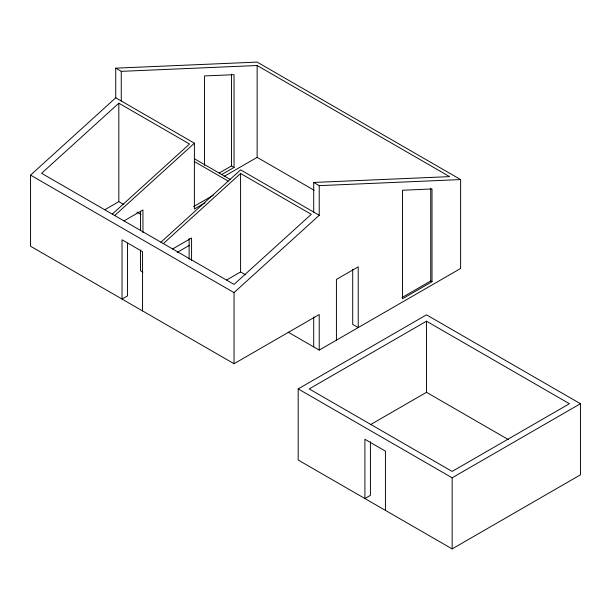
<?xml version="1.0" encoding="UTF-8"?>
<svg xmlns="http://www.w3.org/2000/svg" width="611" height="611" viewBox="0 0 611 611"><rect width="100%" height="100%" fill="white"/><g stroke="black" fill="none" stroke-linecap="round" stroke-linejoin="round"><path stroke-width="0.92" d="M319.225 350.095L319.225 314.535L234.036 363.721L30.55 246.241L30.55 175.128L115.739 97.798L115.739 68.165L257.132 62.093L460.618 179.573L460.618 268.466L319.225 350.095L288.201 332.178M112.279 214.117L189.517 144.005L118.824 103.19L41.586 173.303L234.036 284.421L311.274 214.301L240.581 173.486L163.343 243.606M114.715 215.53L194.39 143.203L115.739 97.798M160.907 242.193L240.581 169.866L319.225 215.278L234.036 292.608L234.036 363.721M104.855 209.71L118.824 201.645L123.75 204.494M123.972 220.899L142.943 209.947L142.943 232.57M219.173 173.043L231.47 165.948L234.036 167.429L234.036 74.672L204.525 75.94L204.525 165.421M221.74 174.525L234.036 167.429M224.138 176.403L257.132 157.355L314.123 190.258M193.595 206.625L213.3 195.245M205.059 202.821L194.39 208.985L194.39 143.203M172.6 248.967L191.571 238.015L191.571 260.645M177.243 252.366L189.494 245.294M226.696 279.96L240.581 271.948L245.515 274.79M402.03 297.549L430.724 280.984L432.008 281.724L432.008 188.967L402.496 190.235L402.496 298.764L432.008 281.724M298.183 388.909L426.486 314.833L580.45 403.718L580.45 474.831L452.148 548.907L298.183 460.022L298.183 388.909L452.148 477.794L580.45 403.718M426.486 321.203L309.219 388.909L452.148 471.425L569.414 403.718L426.486 321.203L426.486 392.315L508.276 439.538M370.335 424.737L426.486 392.315M115.739 68.165L121.261 71.35L257.132 65.514L449.581 176.625L313.71 182.46L313.71 212.093M313.71 182.46L319.225 185.645L460.618 179.573M194.336 158.73L230.492 179.603M194.374 161.564L228.079 181.024M136.902 212.086L141.019 214.461M30.55 175.128L234.036 292.608M142.943 272.17L140.507 270.757L140.507 250.021M452.148 477.794L452.148 548.907M430.724 188.226L430.724 280.984M385.434 510.391L385.434 451.132L364.904 439.278L364.904 498.538L370.419 495.353L370.419 441.738M352.715 269.344L352.715 324.388L358.229 327.572L358.229 266.831L336.424 279.426L336.424 340.167M319.225 185.645L319.225 215.278M313.71 316.964L313.71 346.911M257.132 65.514L257.132 157.355M240.581 173.486L240.581 271.948M231.47 74.137L231.47 165.948M189.127 238.496L189.127 259.24M142.554 310.907L142.554 251.648L122.032 239.795L122.032 299.054L127.546 295.869L127.546 243.193M140.507 211.368L140.507 230.217M121.261 71.35L121.261 100.983M118.824 103.19L118.824 201.645"/></g></svg>
